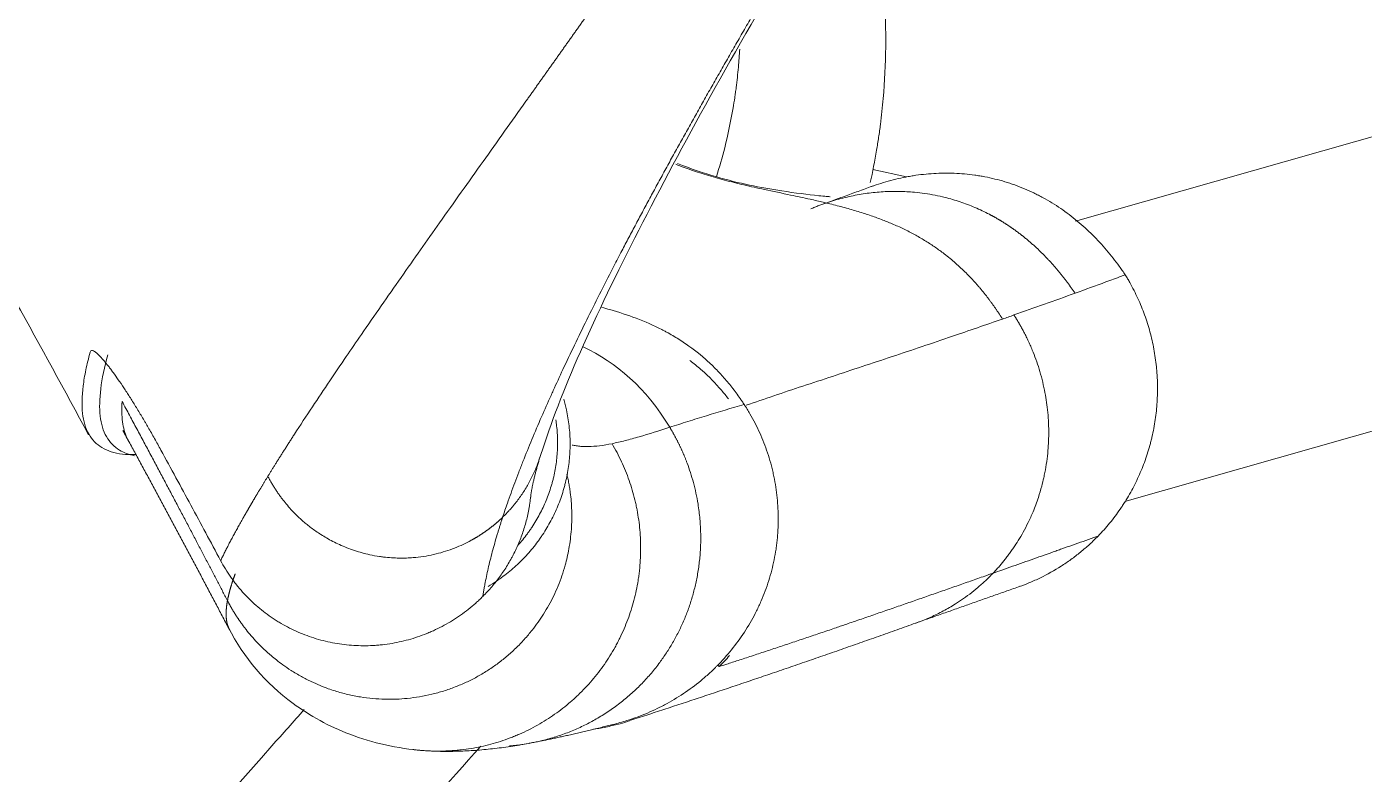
# Model space of a CAD drawing. Header units: millimetres. Extents: x 151130 to 215929, y 2134 to 34533.
# Drawn here: x 153452.7 to 153512.7, y 26142.2 to 26175.8 of the extents above; entities that cross this region are included whole.
import ezdxf

# ---------------------------------------------------------------- set-up
doc = ezdxf.new("R2010")
doc.units = ezdxf.units.MM
doc.layers.add('1', color=7, linetype='Continuous')

# ---------------------------------------------------------------- blocks, each defined once
blk = doc.blocks.new('SILLA GO 34006A')
at = {"layer": '1', "color": 0, "linetype": 'Continuous', "lineweight": 18}
for p, q in [((264.622, 485.698), (229.849, 423.288)), ((240.305, 415.961), (275.716, 479.517)), ((223.086, 419.334), (221.78, 418.508))]:
    blk.add_line(p, q, dxfattribs=at)
for points, knots in [([(222.107, 418.011), (221.844, 418.425), (221.57, 418.833), (221.173, 419.393), (221.001, 419.629), (220.826, 419.863), (220.709, 420.019), (220.649, 420.096), (220.351, 420.483), (220.107, 420.786), (219.36, 421.678), (218.84, 422.249), (217.759, 423.347), (217.197, 423.873), (216.033, 424.88), (215.43, 425.36), (214.493, 426.047), (214.176, 426.27), (213.692, 426.596), (213.529, 426.703), (213.201, 426.914), (213.037, 427.017), (212.21, 427.526), (211.535, 427.905), (210.159, 428.606), (209.458, 428.928), (208.03, 429.517), (207.302, 429.784), (206.376, 430.081), (206.19, 430.139), (205.816, 430.25), (205.628, 430.304), (205.064, 430.461), (204.685, 430.558), (204.305, 430.647)], [0, 0, 0, 0, 0.065712, 0.065712, 0.091664, 0.10464, 0.10464, 0.117617, 0.117617, 0.169521, 0.169521, 0.273331, 0.273331, 0.377141, 0.377141, 0.480951, 0.480951, 0.532856, 0.532856, 0.558808, 0.558808, 0.584761, 0.584761, 0.688571, 0.688571, 0.79238, 0.79238, 0.89619, 0.89619, 0.922143, 0.922143, 0.948095, 0.948095, 1, 1, 1, 1]), ([(222.275, 417.912), (222.29, 417.944), (222.305, 417.977), (222.453, 418.287), (222.597, 418.557), (222.832, 418.952), (222.914, 419.082), (223.04, 419.274), (223.083, 419.338), (223.171, 419.464), (223.215, 419.527), (223.441, 419.837), (223.633, 420.076), (223.939, 420.42), (224.044, 420.533), (224.259, 420.753), (224.369, 420.86), (224.707, 421.173), (224.943, 421.371), (225.251, 421.603), (225.313, 421.649), (225.438, 421.738), (225.628, 421.871), (225.953, 422.078), (226.221, 422.231), (226.425, 422.341), (226.494, 422.376), (226.632, 422.446), (226.702, 422.48), (227.052, 422.645), (227.338, 422.762), (227.703, 422.89), (227.777, 422.915), (227.925, 422.963), (227.999, 422.986), (228.222, 423.051), (228.372, 423.092), (228.825, 423.201), (229.13, 423.258), (229.748, 423.345), (230.056, 423.373), (230.673, 423.402), (230.98, 423.402), (231.596, 423.378), (231.903, 423.354), (232.364, 423.298), (232.594, 423.266), (232.862, 423.221), (232.977, 423.201), (233.054, 423.186), (233.092, 423.179), (233.13, 423.171)], [0, 0, 0, 0, 0.008376, 0.008376, 0.079206, 0.079206, 0.114621, 0.114621, 0.132329, 0.132329, 0.150036, 0.150036, 0.220867, 0.220867, 0.256282, 0.256282, 0.291697, 0.291697, 0.362527, 0.362527, 0.380235, 0.380235, 0.397942, 0.433358, 0.468773, 0.468773, 0.48648, 0.48648, 0.504188, 0.504188, 0.575018, 0.575018, 0.592726, 0.592726, 0.610433, 0.610433, 0.645848, 0.645848, 0.716679, 0.716679, 0.787509, 0.787509, 0.858339, 0.858339, 0.92917, 0.92917, 0.964585, 0.982292, 0.991146, 0.991146, 1, 1, 1, 1]), ([(232.119, 420.993), (232.121, 420.996), (232.33, 421.442), (232.641, 422.111), (232.976, 422.835), (233.104, 423.115), (233.13, 423.172)], [0, 0, 0, 0, 0.004792, 0.616541, 0.922416, 1, 1, 1, 1]), ([(233.13, 423.171), (233.196, 423.156), (233.261, 423.14), (233.39, 423.106), (233.584, 423.054), (233.903, 422.957), (234.156, 422.869), (234.407, 422.775), (234.531, 422.726), (234.9, 422.572), (235.14, 422.459), (235.609, 422.215), (235.838, 422.083), (236.286, 421.802), (236.504, 421.652), (236.824, 421.413), (236.929, 421.331), (237.084, 421.204), (237.136, 421.161), (237.237, 421.075), (237.288, 421.031), (237.537, 420.81), (237.727, 420.627), (238.092, 420.245), (238.266, 420.048), (238.598, 419.638), (238.756, 419.427), (238.979, 419.098), (239.052, 418.987), (239.158, 418.818), (239.192, 418.761), (239.26, 418.647), (239.427, 418.36), (239.577, 418.067), (239.797, 417.59), (239.897, 417.348), (240.076, 416.856), (240.156, 416.606), (240.259, 416.225), (240.291, 416.098), (240.335, 415.904), (240.349, 415.839), (240.376, 415.71), (240.388, 415.645), (240.448, 415.321), (240.484, 415.062), (240.535, 414.543), (240.55, 414.283), (240.554, 414.022)], [0, 0, 0, 0, 0.015625, 0.015625, 0.03125, 0.0625, 0.09375, 0.09375, 0.125, 0.125, 0.1875, 0.1875, 0.25, 0.25, 0.3125, 0.3125, 0.34375, 0.34375, 0.359375, 0.359375, 0.375, 0.375, 0.4375, 0.4375, 0.5, 0.5, 0.5625, 0.5625, 0.59375, 0.59375, 0.609375, 0.609375, 0.625, 0.6875, 0.6875, 0.75, 0.75, 0.8125, 0.8125, 0.84375, 0.84375, 0.859375, 0.859375, 0.875, 0.875, 0.9375, 0.9375, 1, 1, 1, 1]), ([(220.407, 398.684), (219.741, 399.956), (218.407, 402.893), (215.761, 410.461), (213.772, 417.367), (212.45, 422.56)], [0, 0, 0, 0, 0.253056, 0.505914, 1, 1, 1, 1]), ([(232.119, 420.993), (232.103, 420.996), (232.071, 421.002), (232.022, 421.011), (231.973, 421.02), (231.925, 421.029), (231.876, 421.038), (231.828, 421.046), (231.78, 421.054), (231.732, 421.062), (231.683, 421.07), (231.635, 421.077), (231.587, 421.084), (231.54, 421.091), (231.492, 421.098), (231.444, 421.105), (231.396, 421.111), (231.349, 421.118), (231.301, 421.124), (231.254, 421.13), (231.206, 421.136), (231.159, 421.141), (231.112, 421.146), (231.065, 421.152), (231.017, 421.157), (230.97, 421.161), (230.924, 421.166), (230.877, 421.17), (230.83, 421.174), (230.783, 421.178), (230.737, 421.182), (230.69, 421.186), (230.644, 421.189), (230.597, 421.192), (230.551, 421.195), (230.505, 421.198), (230.459, 421.2), (230.413, 421.203), (230.367, 421.205), (230.321, 421.207), (230.275, 421.209), (230.229, 421.211), (230.184, 421.212), (230.138, 421.214), (230.093, 421.215), (230.047, 421.216), (230.002, 421.216), (229.957, 421.217), (229.912, 421.217), (229.867, 421.217), (229.822, 421.217), (229.777, 421.217), (229.732, 421.217), (229.688, 421.216), (229.643, 421.215), (229.598, 421.214), (229.554, 421.213), (229.51, 421.212), (229.465, 421.21), (229.421, 421.209), (229.377, 421.207), (229.333, 421.205), (229.289, 421.203), (229.245, 421.2), (229.202, 421.198), (229.158, 421.195), (229.115, 421.192), (229.071, 421.189), (229.028, 421.185), (228.984, 421.182), (228.941, 421.178), (228.898, 421.175), (228.855, 421.171), (228.812, 421.166), (228.769, 421.162), (228.726, 421.158), (228.684, 421.153), (228.641, 421.148), (228.599, 421.143), (228.556, 421.138), (228.514, 421.132), (228.472, 421.127), (228.43, 421.121), (228.388, 421.115), (228.346, 421.109), (228.304, 421.102), (228.262, 421.096), (228.22, 421.089), (228.179, 421.083), (228.137, 421.076), (228.096, 421.068), (228.055, 421.061), (228.014, 421.054), (227.972, 421.046), (227.931, 421.038), (227.89, 421.03), (227.85, 421.022), (227.809, 421.014), (227.768, 421.005), (227.728, 420.997), (227.687, 420.988), (227.647, 420.979), (227.606, 420.97), (227.566, 420.961), (227.526, 420.951), (227.486, 420.942), (227.446, 420.932), (227.406, 420.922), (227.367, 420.912), (227.327, 420.901), (227.287, 420.891), (227.248, 420.88), (227.209, 420.87), (227.169, 420.859), (227.13, 420.848), (227.091, 420.836), (227.052, 420.825), (227.013, 420.814), (226.974, 420.802), (226.936, 420.79), (226.795, 420.746), (226.555, 420.666), (226.22, 420.539), (225.892, 420.399), (225.571, 420.247), (225.26, 420.085), (224.924, 419.892), (224.565, 419.664), (224.187, 419.396), (223.759, 419.058), (223.293, 418.639), (222.801, 418.124), (222.344, 417.567), (221.923, 416.968), (221.54, 416.326), (221.301, 415.846), (221.17, 415.553), (221.131, 415.462), (221.094, 415.376), (221.072, 415.32), (221.061, 415.295)], [0, 0, 0, 0, 0.003637, 0.007262, 0.010876, 0.014478, 0.018071, 0.021654, 0.025228, 0.028794, 0.032353, 0.035904, 0.039447, 0.042984, 0.046514, 0.050038, 0.053555, 0.057066, 0.060569, 0.064067, 0.067557, 0.07104, 0.074516, 0.077985, 0.081447, 0.084901, 0.088347, 0.091786, 0.095217, 0.098641, 0.102057, 0.105466, 0.108869, 0.112265, 0.115656, 0.119041, 0.12242, 0.125794, 0.129161, 0.132523, 0.135877, 0.139226, 0.142568, 0.145904, 0.149233, 0.152555, 0.155871, 0.159181, 0.162484, 0.165781, 0.169071, 0.172356, 0.175634, 0.178906, 0.182172, 0.185432, 0.188687, 0.191935, 0.195178, 0.198416, 0.201648, 0.204874, 0.208095, 0.211311, 0.214522, 0.217728, 0.220928, 0.224124, 0.227314, 0.230499, 0.233679, 0.236854, 0.240024, 0.243188, 0.246347, 0.249501, 0.252649, 0.255792, 0.25893, 0.262063, 0.265192, 0.268315, 0.271434, 0.274548, 0.277658, 0.280763, 0.283864, 0.28696, 0.290053, 0.293141, 0.296224, 0.299304, 0.302379, 0.30545, 0.308517, 0.311581, 0.31464, 0.317695, 0.320746, 0.323794, 0.326837, 0.329877, 0.332913, 0.335946, 0.338975, 0.342001, 0.345023, 0.348041, 0.351056, 0.354068, 0.357077, 0.360083, 0.363085, 0.366084, 0.369079, 0.372072, 0.375061, 0.378048, 0.381031, 0.384011, 0.386988, 0.413534, 0.439882, 0.466221, 0.492429, 0.518312, 0.544116, 0.578222, 0.612578, 0.647083, 0.699289, 0.751947, 0.80538, 0.85968, 0.915086, 0.971855, 0.979215, 0.986603, 0.994021, 1, 1, 1, 1]), ([(225.238, 407.008), (225.427, 407.397), (226.025, 408.606), (227.054, 410.652), (228.321, 413.169), (229.52, 415.575), (230.289, 417.155), (230.635, 417.873)], [0, 0, 0, 0, 0.110512, 0.343184, 0.575856, 0.808527, 1, 1, 1, 1]), ([(221.291, 416.272), (221.288, 416.279), (221.271, 416.27), (221.196, 416.203), (220.65, 415.754), (219.308, 414.706), (217.471, 413.482), (215.971, 412.743), (215.39, 412.499)], [0, 0, 0, 0, 0.142183, 0.203605, 0.262268, 0.470426, 0.803356, 1, 1, 1, 1]), ([(240.554, 414.022), (240.556, 413.844), (240.55, 413.488), (240.524, 413.131), (240.497, 412.864), (240.487, 412.774), (240.463, 412.596), (240.45, 412.507), (240.407, 412.242), (240.374, 412.066), (240.258, 411.545), (240.161, 411.204), (239.987, 410.701), (239.864, 410.379), (239.724, 410.063), (239.651, 409.912)], [0, 0, 0, 0, 0.12596, 0.251921, 0.251921, 0.314901, 0.314901, 0.377881, 0.377881, 0.503842, 0.503842, 0.755763, 0.755763, 0.881723, 1, 1, 1, 1]), ([(15.971, 412.712), (25.287, 412.705), (44.862, 412.282), (75.606, 410.26), (105.942, 406.79), (135.386, 402.062), (163.485, 396.339), (186.936, 390.508), (200.967, 386.494), (205.304, 385.204)], [0, 0, 0, 0, 0.145172, 0.305485, 0.480807, 0.622053, 0.771552, 0.929187, 1, 1, 1, 1]), ([(225.151, 406.966), (225.148, 406.967), (225.145, 406.968), (225.138, 406.969), (225.129, 406.971), (225.106, 406.976), (225.061, 406.985), (224.97, 407.003), (224.892, 407.018), (224.736, 407.047), (224.631, 407.064), (224.317, 407.112), (224.002, 407.15), (223.686, 407.172), (223.527, 407.181), (223.474, 407.184), (223.368, 407.188), (223.316, 407.189), (223.052, 407.195), (222.842, 407.193), (222.214, 407.164), (221.8, 407.116), (221.183, 407.002), (220.979, 406.957), (220.673, 406.879), (220.521, 406.838), (220.369, 406.792), (220.268, 406.761), (220.217, 406.746), (219.764, 406.599), (219.373, 406.446), (218.61, 406.102), (218.239, 405.912), (217.765, 405.647), (217.657, 405.585), (217.549, 405.521)], [0, 0, 0, 0, 0.00124, 0.00124, 0.00248, 0.004961, 0.009922, 0.019843, 0.039686, 0.039686, 0.079373, 0.079373, 0.158746, 0.198432, 0.198432, 0.218276, 0.218276, 0.238119, 0.238119, 0.317492, 0.317492, 0.476238, 0.476238, 0.555611, 0.555611, 0.595297, 0.61514, 0.61514, 0.634984, 0.634984, 0.79373, 0.79373, 0.952475, 0.952475, 1, 1, 1, 1]), ([(223.512, 403.879), (223.64, 404.128), (223.77, 404.381), (223.969, 404.766), (224.035, 404.895), (224.17, 405.153), (224.238, 405.282), (224.579, 405.93), (224.862, 406.447), (225.151, 406.966)], [0, 0, 0, 0, 0.25, 0.25, 0.375, 0.375, 0.5, 0.5, 1, 1, 1, 1]), ([(231.135, 392.649), (231.248, 392.836), (231.355, 393.027), (231.605, 393.509), (231.741, 393.804), (231.923, 394.257), (231.98, 394.41), (232.061, 394.642), (232.087, 394.72), (232.137, 394.877), (232.161, 394.955), (232.276, 395.348), (232.352, 395.665), (232.471, 396.304), (232.516, 396.626), (232.558, 397.112), (232.568, 397.275), (232.577, 397.52), (232.579, 397.602), (232.58, 397.725), (232.58, 397.766), (232.58, 397.848), (232.58, 397.889), (232.574, 398.259), (232.552, 398.585), (232.476, 399.231), (232.422, 399.551), (232.281, 400.185), (232.194, 400.499), (232.063, 400.888), (232.036, 400.965), (231.98, 401.119), (231.951, 401.196), (231.861, 401.424), (231.797, 401.573), (231.595, 402.016), (231.445, 402.303), (231.117, 402.86), (230.938, 403.13), (230.695, 403.457), (230.646, 403.522), (230.545, 403.651), (230.494, 403.715), (230.338, 403.904), (230.231, 404.026), (229.902, 404.384), (229.671, 404.609), (229.189, 405.035), (228.936, 405.235), (228.542, 405.516), (228.374, 405.629), (228.202, 405.737), (228.133, 405.78), (228.098, 405.801), (227.993, 405.864), (227.923, 405.905), (227.57, 406.104), (227.282, 406.248), (226.693, 406.505), (226.393, 406.619), (225.934, 406.766), (225.703, 406.834), (225.429, 406.904), (225.291, 406.936), (225.221, 406.951), (225.187, 406.959), (225.169, 406.963), (225.162, 406.964), (225.157, 406.965), (225.154, 406.966), (225.152, 406.966)], [0, 0, 0, 0, 0.03617, 0.03617, 0.089716, 0.089716, 0.11649, 0.11649, 0.129876, 0.129876, 0.143263, 0.143263, 0.196809, 0.196809, 0.250355, 0.250355, 0.277128, 0.277128, 0.290514, 0.290514, 0.297208, 0.297208, 0.303901, 0.303901, 0.357447, 0.357447, 0.410993, 0.410993, 0.464539, 0.464539, 0.477926, 0.477926, 0.491312, 0.491312, 0.518085, 0.518085, 0.571631, 0.571631, 0.625177, 0.625177, 0.638564, 0.638564, 0.65195, 0.65195, 0.678723, 0.678723, 0.73227, 0.73227, 0.785816, 0.785816, 0.812589, 0.819282, 0.819282, 0.825975, 0.825975, 0.839362, 0.839362, 0.892908, 0.892908, 0.946454, 0.946454, 0.973227, 0.986613, 0.993307, 0.996653, 0.998327, 0.999163, 0.999582, 0.999582, 1, 1, 1, 1]), ([(222.199, 401.529), (222.305, 401.69), (222.411, 401.861), (222.625, 402.224), (222.733, 402.414), (223.061, 403.009), (223.283, 403.436), (223.512, 403.879)], [0, 0, 0, 0, 0.25, 0.25, 0.5, 0.5, 1, 1, 1, 1]), ([(219.259, 401.404), (219.403, 401.324), (219.545, 401.24), (219.887, 401.02), (220.084, 400.879), (220.37, 400.652), (220.464, 400.573), (220.601, 400.452), (220.647, 400.41), (220.737, 400.327), (220.781, 400.285), (220.999, 400.071), (221.164, 399.893), (221.475, 399.52), (221.621, 399.326), (221.826, 399.024), (221.925, 398.87), (222.019, 398.711), (222.08, 398.605), (222.11, 398.551), (222.256, 398.28), (222.362, 398.059), (222.55, 397.608), (222.632, 397.379), (222.775, 396.913), (222.835, 396.676), (222.896, 396.374), (222.907, 396.314), (222.929, 396.192), (222.939, 396.131), (222.966, 395.948), (222.981, 395.826), (223.018, 395.459), (223.031, 395.215), (223.033, 394.727), (223.021, 394.483), (222.987, 394.117), (222.965, 393.934), (222.937, 393.751), (222.916, 393.629), (222.905, 393.568), (222.865, 393.36), (222.832, 393.213), (222.796, 393.069)], [0, 0, 0, 0, 0.051347, 0.051347, 0.12658, 0.12658, 0.164197, 0.164197, 0.183005, 0.183005, 0.201813, 0.201813, 0.277046, 0.277046, 0.35228, 0.35228, 0.389896, 0.408704, 0.408704, 0.427513, 0.427513, 0.502746, 0.502746, 0.577979, 0.577979, 0.653212, 0.653212, 0.672021, 0.672021, 0.690829, 0.690829, 0.728446, 0.728446, 0.803679, 0.803679, 0.878912, 0.878912, 0.916529, 0.935337, 0.935337, 0.954145, 0.954145, 1, 1, 1, 1]), ([(220.976, 400.222), (221.001, 400.237), (221.027, 400.254), (221.107, 400.307), (221.161, 400.347), (221.27, 400.433), (221.325, 400.48), (221.434, 400.579), (221.597, 400.739), (221.761, 400.928), (221.98, 401.209), (222.089, 401.363), (222.199, 401.529)], [0, 0, 0, 0, 0.062793, 0.062793, 0.19668, 0.19668, 0.330566, 0.330566, 0.464453, 0.732227, 0.732227, 1, 1, 1, 1]), ([(222.436, 395.324), (222.431, 395.431), (222.422, 395.538), (222.4, 395.759), (222.386, 395.873), (222.36, 396.044), (222.351, 396.101), (222.331, 396.215), (222.321, 396.271), (222.264, 396.553), (222.208, 396.774), (222.075, 397.21), (221.998, 397.424), (221.823, 397.844), (221.725, 398.05), (221.588, 398.304), (221.56, 398.354), (221.503, 398.454), (221.474, 398.503), (221.385, 398.65), (221.324, 398.746), (221.133, 399.028), (220.997, 399.209), (220.706, 399.557), (220.553, 399.724), (220.349, 399.923), (220.308, 399.963), (220.224, 400.04), (220.182, 400.079), (220.053, 400.193), (219.966, 400.266), (219.806, 400.393), (219.735, 400.448), (219.662, 400.501)], [0, 0, 0, 0, 0.053003, 0.053003, 0.109388, 0.109388, 0.137581, 0.137581, 0.165774, 0.165774, 0.278545, 0.278545, 0.391317, 0.391317, 0.504088, 0.504088, 0.532281, 0.532281, 0.560474, 0.560474, 0.616859, 0.616859, 0.729631, 0.729631, 0.842402, 0.842402, 0.870595, 0.870595, 0.898788, 0.898788, 0.955173, 0.955173, 1, 1, 1, 1]), ([(221.295, 397.269), (221.355, 397.195), (221.414, 397.119), (221.502, 397.002), (221.532, 396.961), (221.59, 396.88), (221.676, 396.757), (221.758, 396.632), (221.917, 396.38), (222.015, 396.207), (222.198, 395.856), (222.282, 395.677), (222.436, 395.311), (222.506, 395.124), (222.585, 394.886), (222.6, 394.838), (222.629, 394.742), (222.644, 394.694), (222.685, 394.549), (222.711, 394.453), (222.781, 394.162), (222.82, 393.967), (222.882, 393.575), (222.905, 393.378), (222.937, 392.981), (222.944, 392.782), (222.944, 392.582)], [0, 0, 0, 0, 0.056798, 0.056798, 0.086273, 0.086273, 0.115749, 0.174699, 0.174699, 0.292599, 0.292599, 0.410499, 0.410499, 0.528399, 0.528399, 0.557874, 0.557874, 0.587349, 0.587349, 0.646299, 0.646299, 0.7642, 0.7642, 0.8821, 0.8821, 1, 1, 1, 1]), ([(230.665, 391.881), (230.794, 392.055), (230.917, 392.232), (231.14, 392.573), (231.24, 392.737), (231.41, 393.032), (231.481, 393.162), (231.549, 393.295)], [0, 0, 0, 0, 0.390046, 0.390046, 0.734458, 0.734458, 1, 1, 1, 1]), ([(222.944, 392.582), (222.944, 392.509), (222.943, 392.437), (222.939, 392.291), (222.935, 392.218), (222.922, 392), (222.91, 391.856), (222.859, 391.425), (222.81, 391.142), (222.678, 390.581), (222.596, 390.304), (222.473, 389.962), (222.448, 389.894), (222.395, 389.759), (222.367, 389.691), (222.282, 389.492), (222.222, 389.361), (222.031, 388.974), (221.889, 388.724), (221.577, 388.242), (221.408, 388.01), (221.201, 387.758), (221.177, 387.73), (221.131, 387.675), (221.06, 387.593), (220.988, 387.512), (220.841, 387.354), (220.741, 387.251), (220.432, 386.953), (220.215, 386.768), (219.762, 386.421), (219.524, 386.26), (219.028, 385.965), (218.773, 385.834), (218.253, 385.602), (217.987, 385.502), (217.579, 385.375), (217.442, 385.337), (217.234, 385.285), (217.129, 385.261), (217.024, 385.239), (216.953, 385.224), (216.918, 385.218), (216.599, 385.158), (216.316, 385.123), (215.749, 385.086), (215.465, 385.085), (215.039, 385.108), (214.825, 385.126), (214.612, 385.153), (214.469, 385.174), (214.398, 385.185), (214.044, 385.248), (213.764, 385.315), (213.487, 385.398)], [0, 0, 0, 0, 0.015625, 0.015625, 0.03125, 0.03125, 0.0625, 0.0625, 0.125, 0.125, 0.1875, 0.1875, 0.203125, 0.203125, 0.21875, 0.21875, 0.25, 0.25, 0.3125, 0.3125, 0.375, 0.375, 0.382812, 0.382812, 0.390625, 0.40625, 0.40625, 0.4375, 0.4375, 0.5, 0.5, 0.5625, 0.5625, 0.625, 0.625, 0.6875, 0.6875, 0.71875, 0.71875, 0.734375, 0.742187, 0.742187, 0.75, 0.75, 0.8125, 0.8125, 0.875, 0.875, 0.90625, 0.921875, 0.921875, 0.9375, 0.9375, 1, 1, 1, 1]), ([(228.53, 388.686), (228.6, 388.769), (228.789, 389), (228.967, 389.24), (229.076, 389.396)], [0, 0, 0, 0, 0.363273, 1, 1, 1, 1]), ([(202.737, 387.865), (202.722, 387.891), (202.711, 387.937), (202.736, 387.973), (202.78, 388.004), (202.811, 388.016), (202.872, 388.031), (202.895, 388.035), (202.944, 388.042), (202.972, 388.045), (203.06, 388.051), (203.194, 388.053), (203.363, 388.044), (203.548, 388.029), (203.65, 388.018), (203.815, 387.998), (203.872, 387.991), (203.989, 387.974), (204.049, 387.965), (204.235, 387.936), (204.496, 387.892), (204.783, 387.837), (204.971, 387.799), (205.009, 387.791), (205.086, 387.775), (205.125, 387.767), (205.242, 387.742), (205.322, 387.725), (205.564, 387.671), (205.729, 387.633), (206.068, 387.553), (206.241, 387.51), (206.507, 387.443), (206.641, 387.409), (206.778, 387.373), (206.869, 387.349), (206.916, 387.336), (207.147, 387.275), (207.333, 387.224), (207.708, 387.118), (207.896, 387.064), (208.085, 387.009)], [0, 0, 0, 0, 0.0625, 0.125, 0.125, 0.1875, 0.1875, 0.21875, 0.21875, 0.25, 0.25, 0.3125, 0.375, 0.375, 0.4375, 0.4375, 0.46875, 0.46875, 0.5, 0.5, 0.5625, 0.625, 0.625, 0.640625, 0.640625, 0.65625, 0.65625, 0.6875, 0.6875, 0.75, 0.75, 0.8125, 0.8125, 0.84375, 0.859375, 0.859375, 0.875, 0.875, 0.9375, 0.9375, 1, 1, 1, 1]), ([(207.427, 386.07), (207.424, 386.067), (207.422, 386.064), (207.276, 385.908), (207.134, 385.775), (206.707, 385.435), (206.422, 385.288), (205.854, 385.146), (205.57, 385.152), (205.002, 385.311), (204.719, 385.465), (204.152, 385.914), (203.868, 386.21), (203.514, 386.665), (203.444, 386.761), (203.302, 386.959), (203.231, 387.063), (203.019, 387.386), (202.878, 387.618), (202.737, 387.865)], [0, 0, 0, 0, 0.00177, 0.00177, 0.092518, 0.092518, 0.274014, 0.274014, 0.455511, 0.455511, 0.637007, 0.637007, 0.818504, 0.818504, 0.863878, 0.863878, 0.909252, 0.909252, 1, 1, 1, 1]), ([(203.379, 388.34), (203.663, 387.844), (203.946, 387.412), (204.513, 386.685), (204.796, 386.389), (205.363, 385.941), (205.647, 385.788), (206.213, 385.63), (206.497, 385.625), (206.996, 385.751), (207.212, 385.849), (207.427, 385.993)], [0, 0, 0, 0, 0.210062, 0.210062, 0.420124, 0.420124, 0.630186, 0.630186, 0.840248, 0.840248, 1, 1, 1, 1]), ([(205.315, 387.318), (205.533, 387.066), (205.751, 386.856), (206.187, 386.522), (206.405, 386.398), (206.661, 386.306), (206.698, 386.293), (206.735, 386.282)], [0, 0, 0, 0, 0.46075, 0.46075, 0.9215, 0.9215, 1, 1, 1, 1]), ([(249.003, 37.669), (248.77, 41.498), (248.536, 45.326), (248.069, 52.983), (247.835, 56.811), (247.368, 64.466), (247.135, 68.293), (246.668, 75.945), (246.434, 79.771), (245.968, 87.423), (245.734, 91.248), (245.268, 98.897), (245.034, 102.722), (244.335, 114.194), (243.868, 121.84), (242.935, 137.13), (242.468, 144.774), (241.769, 156.238), (241.535, 160.059), (241.069, 167.701), (240.836, 171.521), (240.486, 177.252), (240.369, 179.162), (240.136, 182.982), (240.019, 184.892), (239.669, 190.621), (239.436, 194.439), (238.97, 202.074), (238.737, 205.891), (238.271, 213.524), (238.038, 217.34), (237.572, 224.97), (237.338, 228.785), (236.872, 236.412), (236.64, 240.226), (235.941, 251.665), (235.475, 259.289), (234.544, 274.534), (234.078, 282.155), (233.147, 297.394), (232.681, 305.012), (231.75, 320.247), (231.285, 327.864), (230.354, 343.096), (229.889, 350.711), (228.958, 365.94), (228.493, 373.555), (227.893, 383.369), (227.758, 385.569), (227.624, 387.769)], [0, 0, 0, 0, 0.032703, 0.032703, 0.065407, 0.065407, 0.09811, 0.09811, 0.130813, 0.130813, 0.163516, 0.163516, 0.19622, 0.19622, 0.261626, 0.261626, 0.327033, 0.327033, 0.359736, 0.359736, 0.392439, 0.392439, 0.408791, 0.408791, 0.425142, 0.425142, 0.457846, 0.457846, 0.490549, 0.490549, 0.523252, 0.523252, 0.555955, 0.555955, 0.588659, 0.588659, 0.654065, 0.654065, 0.719472, 0.719472, 0.784878, 0.784878, 0.850285, 0.850285, 0.915691, 0.915691, 0.981098, 0.981098, 1, 1, 1, 1]), ([(213.488, 385.399), (212.588, 385.671), (211.688, 385.941), (209.888, 386.478), (208.987, 386.745), (208.085, 387.009)], [0, 0, 0, 0, 0.5, 0.5, 1, 1, 1, 1]), ([(215.858, 383.52), (217.317, 383.05), (219.676, 382.861), (223.25, 383.889), (225.043, 385.045), (225.956, 385.814)], [0, 0, 0, 0, 0.438033, 0.704345, 1, 1, 1, 1])]:
    blk.add_open_spline(points, degree=3, knots=knots, dxfattribs=at)
at = {"layer": '1', "color": 0, "linetype": 'Continuous', "lineweight": 13}
for points, knots in [([(212.618, 421.311), (212.651, 421.186), (212.716, 420.937), (212.847, 420.435), (213.012, 419.808), (213.211, 419.058), (213.411, 418.313), (213.61, 417.574), (213.81, 416.84), (214.009, 416.111), (214.209, 415.389), (214.409, 414.672), (214.61, 413.962), (214.81, 413.258), (215.011, 412.56), (215.212, 411.869), (215.413, 411.185), (215.614, 410.507), (215.816, 409.837), (216.017, 409.174), (216.219, 408.518), (216.433, 407.834), (216.714, 406.945), (217.064, 405.866), (217.471, 404.646), (217.879, 403.462), (218.271, 402.362), (218.556, 401.591), (218.83, 400.865), (219.121, 400.11), (219.522, 399.113), (219.867, 398.296), (220.143, 397.665), (220.351, 397.204), (220.559, 396.755), (220.746, 396.361), (220.914, 396.019), (221.011, 395.824), (221.06, 395.726)], [0, 0, 0, 0, 0.011786, 0.023573, 0.047558, 0.071547, 0.095542, 0.119539, 0.14354, 0.167542, 0.191545, 0.215549, 0.239551, 0.263555, 0.287562, 0.311573, 0.335589, 0.35961, 0.383636, 0.407667, 0.431704, 0.455746, 0.483802, 0.531912, 0.580043, 0.628194, 0.676366, 0.718536, 0.728579, 0.772782, 0.821029, 0.869301, 0.893448, 0.917601, 0.941761, 0.965927, 0.982962, 1, 1, 1, 1]), ([(212.311, 389.575), (212.301, 389.617), (212.281, 389.703), (212.25, 389.834), (212.218, 389.97), (212.186, 390.109), (212.153, 390.253), (212.119, 390.402), (212.084, 390.555), (212.049, 390.712), (212.013, 390.874), (211.976, 391.04), (211.938, 391.211), (211.9, 391.387), (211.861, 391.567), (211.734, 392.156), (211.53, 393.137), (211.257, 394.513), (211.011, 395.8), (210.763, 397.136), (210.506, 398.55), (210.236, 400.074), (209.975, 401.571), (209.711, 403.111), (209.439, 404.706), (209.159, 406.364), (208.883, 408.008), (208.688, 409.168), (208.575, 409.837), (208.545, 410.019), (208.514, 410.202), (208.483, 410.385), (208.452, 410.568), (208.421, 410.751), (208.39, 410.934), (208.359, 411.117), (208.329, 411.3), (208.298, 411.483), (208.267, 411.667), (208.236, 411.85), (208.205, 412.033), (208.173, 412.217), (208.142, 412.4), (208.111, 412.584), (208.08, 412.767), (208.049, 412.95), (208.018, 413.134), (207.987, 413.317), (207.955, 413.501), (207.924, 413.684), (207.893, 413.868), (207.861, 414.051), (207.83, 414.235), (207.799, 414.418), (207.767, 414.602), (207.736, 414.785), (207.704, 414.969), (207.673, 415.152), (207.641, 415.336), (207.61, 415.519), (207.578, 415.703), (207.547, 415.886), (207.515, 416.069), (207.483, 416.252), (207.452, 416.436), (207.42, 416.619), (207.388, 416.802), (207.357, 416.985), (207.325, 417.168), (207.293, 417.351), (207.261, 417.534), (207.229, 417.717), (207.197, 417.9), (207.176, 418.022), (207.165, 418.083)], [0, 0, 0, 0, 0.006261, 0.01268, 0.019255, 0.025988, 0.032877, 0.039923, 0.047126, 0.054484, 0.062, 0.069671, 0.077498, 0.085481, 0.09362, 0.101914, 0.164392, 0.221127, 0.272152, 0.317494, 0.37487, 0.429738, 0.482113, 0.532009, 0.587642, 0.64178, 0.694433, 0.745609, 0.751308, 0.756998, 0.762682, 0.768357, 0.774025, 0.779686, 0.785339, 0.790985, 0.796623, 0.802253, 0.807876, 0.813492, 0.8191, 0.8247, 0.830293, 0.835879, 0.841457, 0.847028, 0.852591, 0.858147, 0.863695, 0.869236, 0.874769, 0.880295, 0.885814, 0.891325, 0.896829, 0.902325, 0.907814, 0.913295, 0.91877, 0.924236, 0.929696, 0.935148, 0.940592, 0.94603, 0.95146, 0.956882, 0.962298, 0.967706, 0.973106, 0.9785, 0.983886, 0.989264, 0.994636, 1, 1, 1, 1]), ([(217.045, 413.306), (216.837, 413.707), (216.618, 414.101), (216.077, 415.012), (215.745, 415.523), (215.303, 416.148), (215.168, 416.334), (215.03, 416.518), (214.937, 416.641), (214.891, 416.702), (214.656, 417.007), (214.464, 417.246), (214.093, 417.689), (213.915, 417.894), (213.734, 418.095)], [0, 0, 0, 0, 0.232863, 0.232863, 0.546588, 0.546588, 0.62502, 0.664235, 0.664235, 0.703451, 0.703451, 0.860314, 0.860314, 1, 1, 1, 1]), ([(230.635, 417.873), (230.618, 417.877), (230.582, 417.885), (230.528, 417.897), (230.473, 417.909), (230.418, 417.921), (230.361, 417.933), (230.304, 417.944), (230.246, 417.956), (230.187, 417.967), (230.128, 417.979), (230.067, 417.99), (230.006, 418.001), (229.945, 418.012), (229.882, 418.022), (229.819, 418.033), (229.755, 418.043), (229.69, 418.053), (229.624, 418.063), (229.558, 418.072), (229.491, 418.081), (229.424, 418.09), (229.356, 418.099), (229.287, 418.107), (229.217, 418.115), (229.147, 418.122), (229.076, 418.129), (229.004, 418.136), (228.932, 418.142), (228.86, 418.148), (228.786, 418.153), (228.712, 418.158), (228.638, 418.163), (228.562, 418.167), (228.487, 418.17), (228.41, 418.173), (228.255, 418.178), (228.018, 418.181), (227.7, 418.175), (227.376, 418.159), (227.047, 418.132), (226.663, 418.088), (226.223, 418.018), (225.724, 417.913), (225.216, 417.779), (224.7, 417.616), (224.191, 417.428), (223.685, 417.215), (223.175, 416.978), (222.639, 416.704), (222.079, 416.393), (221.612, 416.117), (221.16, 415.84), (220.651, 415.518), (219.895, 415.028), (219.177, 414.557), (218.576, 414.171), (218.183, 413.924), (217.796, 413.687), (217.415, 413.462), (217.041, 413.248), (216.672, 413.047), (216.309, 412.858), (215.952, 412.682), (215.638, 412.536), (215.442, 412.45), (215.364, 412.416)], [0, 0, 0, 0, 0.003252, 0.006552, 0.009899, 0.013293, 0.016732, 0.020217, 0.023746, 0.02732, 0.030937, 0.034598, 0.038301, 0.042047, 0.045834, 0.049662, 0.053531, 0.05744, 0.061388, 0.065375, 0.069401, 0.073466, 0.077567, 0.081706, 0.085882, 0.090094, 0.094342, 0.098626, 0.102945, 0.107298, 0.111686, 0.116108, 0.120563, 0.125052, 0.129574, 0.134128, 0.138716, 0.157401, 0.176404, 0.195724, 0.215368, 0.235342, 0.26481, 0.295158, 0.326447, 0.358749, 0.392147, 0.423521, 0.457144, 0.493082, 0.531405, 0.572182, 0.590581, 0.626599, 0.680469, 0.752494, 0.780989, 0.808817, 0.83597, 0.862448, 0.888247, 0.913372, 0.937826, 0.961613, 0.984741, 1, 1, 1, 1]), ([(230.872, 418.365), (230.889, 418.361), (230.921, 418.354), (230.969, 418.343), (231.017, 418.332), (231.065, 418.321), (231.112, 418.31), (231.158, 418.298), (231.204, 418.287), (231.25, 418.275), (231.295, 418.263), (231.34, 418.252), (231.384, 418.24), (231.428, 418.227), (231.471, 418.215), (231.514, 418.203), (231.556, 418.191), (231.597, 418.179), (231.639, 418.166), (231.739, 418.136), (231.9, 418.084), (232.12, 418.008), (232.342, 417.925), (232.628, 417.81), (232.979, 417.655), (233.394, 417.449), (233.812, 417.214), (234.339, 416.883), (234.975, 416.418), (235.652, 415.812), (236.293, 415.117), (236.715, 414.558), (237.01, 414.107), (237.209, 413.779), (237.463, 413.309), (237.706, 412.779), (237.907, 412.249), (238.053, 411.788), (238.163, 411.366), (238.227, 411.064), (238.262, 410.87), (238.28, 410.769), (238.296, 410.668), (238.311, 410.568), (238.324, 410.469), (238.337, 410.37), (238.348, 410.272), (238.358, 410.175), (238.367, 410.078), (238.375, 409.982), (238.382, 409.887), (238.387, 409.792), (238.392, 409.699), (238.396, 409.606), (238.397, 409.544), (238.398, 409.514)], [0, 0, 0, 0, 0.003904, 0.00778, 0.011627, 0.015444, 0.019231, 0.022986, 0.026709, 0.0304, 0.034058, 0.037682, 0.041271, 0.044826, 0.048345, 0.051827, 0.055272, 0.05868, 0.06205, 0.065381, 0.083389, 0.101697, 0.120309, 0.139223, 0.174355, 0.210812, 0.248636, 0.287836, 0.358213, 0.435639, 0.504195, 0.584359, 0.603443, 0.63408, 0.676813, 0.732298, 0.775075, 0.814237, 0.849581, 0.88092, 0.889305, 0.897631, 0.905895, 0.914098, 0.922237, 0.930313, 0.938324, 0.94627, 0.954149, 0.961962, 0.969707, 0.977384, 0.984992, 0.992531, 1, 1, 1, 1]), ([(238.398, 409.514), (238.459, 409.641), (238.592, 409.919), (238.798, 410.349), (239.016, 410.803), (239.233, 411.257), (239.404, 411.615), (239.529, 411.876), (239.615, 412.057), (239.71, 412.255), (239.85, 412.549), (240.029, 412.924), (240.247, 413.379), (240.421, 413.745), (240.524, 413.96), (240.554, 414.022)], [0, 0, 0, 0, 0.084923, 0.185719, 0.286511, 0.387301, 0.488089, 0.524533, 0.560976, 0.608519, 0.65606, 0.756831, 0.85759, 0.958333, 1, 1, 1, 1]), ([(232.67, 397.863), (232.724, 397.966), (232.818, 398.149), (232.952, 398.412), (233.13, 398.761), (233.365, 399.224), (233.657, 399.803), (233.949, 400.385), (234.241, 400.97), (234.533, 401.557), (234.825, 402.147), (235.058, 402.62), (235.228, 402.967), (235.39, 403.297), (235.611, 403.748), (235.894, 404.329), (236.186, 404.929), (236.478, 405.53), (236.769, 406.132), (237.061, 406.735), (237.353, 407.34), (237.644, 407.945), (237.936, 408.551), (238.187, 409.074), (238.341, 409.395), (238.398, 409.514)], [0, 0, 0, 0, 0.027936, 0.04911, 0.070284, 0.121213, 0.172145, 0.223081, 0.27402, 0.324961, 0.375902, 0.42684, 0.447003, 0.465043, 0.511735, 0.562672, 0.613609, 0.664549, 0.715492, 0.76644, 0.817389, 0.868334, 0.919275, 0.970213, 1, 1, 1, 1]), ([(238.398, 409.514), (238.398, 409.498), (238.399, 409.468), (238.4, 409.422), (238.4, 409.377), (238.4, 409.332), (238.4, 409.287), (238.4, 409.242), (238.4, 409.197), (238.397, 409.01), (238.382, 408.684), (238.337, 408.224), (238.27, 407.778), (238.17, 407.281), (238.025, 406.734), (237.822, 406.144), (237.646, 405.727), (237.543, 405.507), (237.527, 405.474)], [0, 0, 0, 0, 0.011021, 0.021989, 0.032905, 0.043766, 0.054575, 0.065329, 0.076029, 0.086676, 0.200177, 0.311234, 0.419673, 0.525351, 0.676326, 0.825877, 0.973678, 1, 1, 1, 1]), ([(222.035, 406.636), (222.063, 406.64), (222.091, 406.644), (222.326, 406.675), (222.533, 406.695), (223.154, 406.733), (223.567, 406.728), (224.144, 406.683), (224.309, 406.665), (224.475, 406.644)], [0, 0, 0, 0, 0.033953, 0.033953, 0.287809, 0.287809, 0.795519, 0.795519, 1, 1, 1, 1]), ([(229.076, 389.396), (229.094, 389.422), (229.236, 389.628), (229.484, 390.02), (229.788, 390.584), (230.046, 391.154), (230.261, 391.723), (230.44, 392.309), (230.582, 392.913), (230.685, 393.54), (230.745, 394.17), (230.761, 394.799), (230.736, 395.423), (230.672, 396.008), (230.579, 396.558), (230.46, 397.076), (230.31, 397.591), (230.129, 398.103), (229.917, 398.606), (229.675, 399.099), (229.448, 399.499), (229.249, 399.816), (229.088, 400.057), (228.915, 400.299), (228.729, 400.541), (228.533, 400.782), (228.324, 401.02), (228.104, 401.255), (227.872, 401.485), (227.63, 401.71), (227.378, 401.929), (227.116, 402.14), (226.801, 402.376), (226.436, 402.625), (226.021, 402.878), (225.611, 403.101), (225.316, 403.243), (225.14, 403.322), (225.082, 403.348), (225.024, 403.373), (224.966, 403.398), (224.909, 403.422), (224.851, 403.445), (224.794, 403.468), (224.738, 403.491), (224.681, 403.513), (224.625, 403.534), (224.569, 403.555), (224.514, 403.576), (224.458, 403.596), (224.403, 403.615), (224.348, 403.634), (224.294, 403.653), (224.24, 403.671), (224.186, 403.688), (224.132, 403.705), (224.079, 403.722), (224.026, 403.738), (223.973, 403.754), (223.921, 403.77), (223.869, 403.785), (223.817, 403.799), (223.765, 403.814), (223.714, 403.828), (223.663, 403.841), (223.613, 403.854), (223.562, 403.867), (223.529, 403.875), (223.512, 403.879)], [0, 0, 0, 0, 0.005233, 0.041087, 0.076225, 0.110543, 0.143943, 0.176346, 0.211293, 0.246195, 0.280972, 0.315538, 0.34982, 0.383763, 0.412509, 0.441669, 0.471166, 0.500944, 0.53093, 0.561035, 0.591174, 0.606633, 0.622532, 0.638843, 0.655532, 0.672563, 0.689902, 0.707522, 0.72539, 0.743473, 0.761733, 0.780129, 0.79863, 0.82612, 0.8526, 0.878078, 0.902591, 0.906095, 0.909572, 0.913024, 0.91645, 0.919851, 0.923227, 0.926578, 0.929904, 0.933205, 0.936482, 0.939734, 0.942963, 0.946167, 0.949348, 0.952506, 0.95564, 0.958752, 0.96184, 0.964907, 0.96795, 0.970972, 0.973971, 0.976948, 0.979904, 0.982838, 0.985751, 0.988643, 0.991513, 0.994363, 0.997192, 1, 1, 1, 1]), ([(225.741, 385.634), (225.776, 385.663), (225.812, 385.692), (226.078, 385.916), (226.3, 386.121), (226.619, 386.448), (226.722, 386.56), (226.849, 386.703), (226.874, 386.732), (226.924, 386.79), (226.998, 386.877), (227.07, 386.966), (227.307, 387.263), (227.484, 387.509), (227.811, 388.016), (227.962, 388.278), (228.169, 388.681), (228.267, 388.886), (228.373, 389.13), (228.417, 389.236), (228.446, 389.307), (228.46, 389.342), (228.585, 389.663), (228.682, 389.95), (228.844, 390.532), (228.911, 390.826), (229.014, 391.42), (229.051, 391.72), (229.079, 392.099), (229.084, 392.175), (229.089, 392.29), (229.091, 392.328), (229.094, 392.404), (229.095, 392.442), (229.099, 392.633), (229.098, 392.785), (229.086, 393.239), (229.062, 393.539), (228.985, 394.137), (228.932, 394.434), (228.83, 394.876), (228.792, 395.023), (228.729, 395.243), (228.707, 395.316), (228.661, 395.462), (228.638, 395.534), (228.515, 395.895), (228.403, 396.176), (228.153, 396.725), (228.014, 396.993), (227.71, 397.515), (227.545, 397.769), (227.321, 398.079), (227.275, 398.14), (227.183, 398.262), (227.136, 398.322), (226.993, 398.5), (226.895, 398.615), (226.593, 398.955), (226.381, 399.17), (225.938, 399.58), (225.706, 399.774), (225.342, 400.048), (225.218, 400.137), (225.028, 400.266), (224.964, 400.308), (224.836, 400.391), (224.771, 400.432), (224.445, 400.63), (224.179, 400.775), (223.634, 401.037), (223.355, 401.155), (222.786, 401.363), (222.496, 401.453), (222.199, 401.529)], [0, 0, 0, 0, 0.006862, 0.006862, 0.052004, 0.052004, 0.074576, 0.074576, 0.080218, 0.080218, 0.085861, 0.097147, 0.097147, 0.14229, 0.14229, 0.187432, 0.187432, 0.210004, 0.221289, 0.226932, 0.226932, 0.232575, 0.232575, 0.277718, 0.277718, 0.32286, 0.32286, 0.368003, 0.368003, 0.379289, 0.379289, 0.384931, 0.384931, 0.390574, 0.390574, 0.413146, 0.413146, 0.458288, 0.458288, 0.503431, 0.503431, 0.526002, 0.526002, 0.537288, 0.537288, 0.548573, 0.548573, 0.593716, 0.593716, 0.638859, 0.638859, 0.684001, 0.684001, 0.695287, 0.695287, 0.706573, 0.706573, 0.729144, 0.729144, 0.774287, 0.774287, 0.819429, 0.819429, 0.842001, 0.842001, 0.853286, 0.853286, 0.864572, 0.864572, 0.909715, 0.909715, 0.954857, 0.954857, 1, 1, 1, 1]), ([(221.735, 399.13), (221.74, 399.127), (221.778, 399.103), (221.848, 399.059), (221.944, 398.996), (222.041, 398.932), (222.137, 398.865), (222.234, 398.796), (222.33, 398.725), (222.499, 398.597), (222.737, 398.404), (223.039, 398.134), (223.337, 397.84), (223.63, 397.52), (223.907, 397.183), (224.158, 396.84), (224.376, 396.51), (224.591, 396.151), (224.801, 395.753), (225.003, 395.307), (225.175, 394.857), (225.319, 394.407), (225.433, 393.96), (225.521, 393.52), (225.588, 393.046), (225.63, 392.536), (225.639, 391.985), (225.61, 391.436), (225.545, 390.892), (225.444, 390.356), (225.31, 389.835), (225.142, 389.325), (224.94, 388.826), (224.703, 388.334), (224.431, 387.855), (224.124, 387.391), (223.798, 386.966), (223.455, 386.572), (223.093, 386.205), (222.689, 385.846), (222.247, 385.503), (221.766, 385.181), (221.333, 384.934), (220.946, 384.741), (220.596, 384.585), (220.184, 384.426), (219.714, 384.275), (219.234, 384.153), (218.792, 384.069), (218.43, 384.019), (218.063, 383.982), (217.674, 383.961), (217.248, 383.962), (216.852, 383.981), (216.585, 384.007), (216.433, 384.026), (216.388, 384.031), (216.343, 384.037), (216.299, 384.044), (216.254, 384.05), (216.209, 384.057), (216.165, 384.064), (216.121, 384.071), (216.077, 384.078), (216.032, 384.086), (215.988, 384.094), (215.945, 384.102), (215.901, 384.11), (215.857, 384.119), (215.814, 384.127), (215.771, 384.136), (215.727, 384.145), (215.684, 384.155), (215.641, 384.164), (215.598, 384.174), (215.556, 384.184), (215.513, 384.194), (215.471, 384.205), (215.429, 384.215), (215.387, 384.226), (215.345, 384.237), (215.303, 384.248), (215.261, 384.26), (215.22, 384.271), (215.178, 384.283), (215.137, 384.295), (215.096, 384.307), (215.055, 384.32), (215.014, 384.332), (214.987, 384.341), (214.974, 384.345)], [0, 0, 0, 0, 0.000825, 0.005611, 0.01045, 0.015344, 0.020293, 0.025297, 0.030355, 0.03547, 0.052014, 0.069093, 0.086707, 0.104851, 0.123945, 0.141911, 0.158605, 0.173901, 0.194812, 0.21547, 0.235796, 0.255714, 0.275163, 0.294091, 0.312439, 0.335626, 0.358833, 0.382016, 0.405117, 0.428078, 0.450844, 0.473192, 0.495895, 0.518901, 0.542149, 0.565578, 0.589136, 0.609816, 0.631586, 0.654345, 0.677994, 0.702401, 0.727416, 0.740927, 0.757134, 0.775836, 0.796788, 0.819499, 0.838368, 0.853688, 0.865721, 0.885011, 0.902938, 0.919582, 0.935035, 0.936948, 0.938858, 0.940766, 0.94267, 0.944571, 0.94647, 0.948365, 0.950257, 0.952146, 0.954032, 0.955914, 0.957793, 0.959669, 0.961541, 0.963409, 0.965275, 0.967136, 0.968994, 0.970849, 0.972699, 0.974546, 0.97639, 0.97823, 0.980065, 0.981898, 0.983726, 0.98555, 0.987371, 0.989187, 0.991, 0.992808, 0.994612, 0.996412, 0.998208, 1, 1, 1, 1]), ([(220.347, 398.798), (220.394, 398.707), (220.515, 398.455), (220.686, 398.032), (220.844, 397.527), (220.96, 397.016), (221.013, 396.646), (221.035, 396.423), (221.041, 396.346), (221.047, 396.27), (221.051, 396.193), (221.055, 396.116), (221.058, 396.038), (221.06, 395.961), (221.061, 395.883), (221.061, 395.805), (221.061, 395.753), (221.06, 395.726)], [0, 0, 0, 0, 0.096167, 0.262869, 0.42901, 0.59387, 0.756804, 0.780844, 0.804949, 0.829119, 0.853352, 0.877646, 0.902002, 0.926416, 0.950888, 0.975416, 1, 1, 1, 1]), ([(232.58, 397.856), (232.584, 397.856), (232.587, 397.856), (232.606, 397.857), (232.619, 397.858), (232.635, 397.859), (232.64, 397.859), (232.649, 397.86), (232.653, 397.86), (232.663, 397.861), (232.668, 397.862), (232.67, 397.863)], [0, 0, 0, 0, 0.074966, 0.074966, 0.383311, 0.383311, 0.537483, 0.537483, 0.691655, 0.691655, 1, 1, 1, 1]), ([(221.06, 395.726), (221.06, 395.713), (221.06, 395.687), (221.059, 395.647), (221.057, 395.607), (221.056, 395.568), (221.054, 395.528), (221.052, 395.488), (221.05, 395.448), (221.048, 395.408), (221.045, 395.369), (221.042, 395.329), (221.039, 395.289), (221.035, 395.249), (221.031, 395.209), (221.027, 395.169), (221.023, 395.129), (221.019, 395.089), (221.014, 395.049), (221.009, 395.009), (221.004, 394.969), (220.998, 394.929), (220.992, 394.889), (220.986, 394.849), (220.98, 394.809), (220.973, 394.769), (220.967, 394.729), (220.96, 394.689), (220.952, 394.649), (220.945, 394.609), (220.937, 394.569), (220.929, 394.53), (220.921, 394.49), (220.912, 394.45), (220.904, 394.41), (220.895, 394.371), (220.885, 394.331), (220.876, 394.291), (220.866, 394.252), (220.856, 394.212), (220.846, 394.173), (220.835, 394.133), (220.824, 394.094), (220.813, 394.054), (220.802, 394.015), (220.79, 393.976), (220.779, 393.937), (220.731, 393.781), (220.636, 393.508), (220.474, 393.121), (220.28, 392.731), (220.053, 392.344), (219.794, 391.964), (219.538, 391.641), (219.295, 391.368), (219.07, 391.138), (218.818, 390.906), (218.591, 390.718), (218.329, 390.518), (217.965, 390.266), (217.521, 390.012), (217.087, 389.809), (216.756, 389.676), (216.44, 389.566), (216.138, 389.478), (215.853, 389.409), (215.584, 389.355), (215.331, 389.314), (215.094, 389.285), (214.824, 389.262), (214.52, 389.248), (214.18, 389.25), (213.855, 389.267), (213.616, 389.292), (213.457, 389.312), (213.373, 389.324), (213.29, 389.338), (213.207, 389.352), (213.123, 389.367), (213.041, 389.383), (212.958, 389.4), (212.876, 389.418), (212.794, 389.438), (212.712, 389.458), (212.631, 389.479), (212.55, 389.501), (212.47, 389.524), (212.39, 389.548), (212.337, 389.565), (212.31, 389.573)], [0, 0, 0, 0, 0.003217, 0.006438, 0.009662, 0.01289, 0.016121, 0.019355, 0.022593, 0.025834, 0.029079, 0.032327, 0.035577, 0.038831, 0.042088, 0.045348, 0.04861, 0.051876, 0.055144, 0.058414, 0.061688, 0.064964, 0.068242, 0.071523, 0.074806, 0.078091, 0.081379, 0.084669, 0.08796, 0.091254, 0.09455, 0.097847, 0.101147, 0.104448, 0.107751, 0.111056, 0.114362, 0.117669, 0.120978, 0.124289, 0.127601, 0.130914, 0.134228, 0.137543, 0.14086, 0.144177, 0.147496, 0.150815, 0.183639, 0.217706, 0.252936, 0.289226, 0.326463, 0.36454, 0.38886, 0.414876, 0.442487, 0.471594, 0.485977, 0.522147, 0.578471, 0.608907, 0.637518, 0.664357, 0.689493, 0.713012, 0.734987, 0.755487, 0.774573, 0.792318, 0.820637, 0.847815, 0.873875, 0.898862, 0.905621, 0.912385, 0.919153, 0.925922, 0.932691, 0.939458, 0.94622, 0.952978, 0.959728, 0.96647, 0.973203, 0.979923, 0.986631, 0.993324, 1, 1, 1, 1]), ([(221.06, 395.726), (221.085, 395.677), (221.136, 395.579), (221.211, 395.433), (221.286, 395.289), (221.361, 395.147), (221.477, 394.93), (221.633, 394.644), (221.831, 394.297), (222.028, 393.961), (222.226, 393.639), (222.424, 393.329), (222.592, 393.077), (222.73, 392.879), (222.837, 392.728), (222.908, 392.631), (222.944, 392.582)], [0, 0, 0, 0, 0.040018, 0.080041, 0.120069, 0.160101, 0.200138, 0.304996, 0.40989, 0.514821, 0.619791, 0.724804, 0.829859, 0.886562, 0.943275, 1, 1, 1, 1]), ([(213.488, 385.399), (213.478, 385.427), (213.458, 385.484), (213.428, 385.572), (213.397, 385.66), (213.367, 385.751), (213.337, 385.842), (213.306, 385.935), (213.276, 386.03), (213.245, 386.126), (213.214, 386.224), (213.183, 386.323), (213.152, 386.424), (213.121, 386.527), (213.089, 386.631), (213.058, 386.736), (213.026, 386.843), (212.995, 386.952), (212.963, 387.062), (212.931, 387.174), (212.899, 387.288), (212.876, 387.369), (212.863, 387.416), (212.859, 387.43), (212.855, 387.445), (212.851, 387.46), (212.846, 387.477), (212.842, 387.494), (212.837, 387.511), (212.832, 387.53), (212.826, 387.549), (212.821, 387.569), (212.815, 387.59), (212.809, 387.612), (212.803, 387.635), (212.797, 387.658), (212.79, 387.682), (212.783, 387.707), (212.776, 387.733), (212.769, 387.76), (212.762, 387.788), (212.754, 387.816), (212.746, 387.845), (212.738, 387.875), (212.73, 387.906), (212.722, 387.938), (212.713, 387.971), (212.704, 388.004), (212.695, 388.039), (212.686, 388.074), (212.676, 388.11), (212.667, 388.147), (212.657, 388.185), (212.647, 388.224), (212.636, 388.264), (212.626, 388.304), (212.615, 388.346), (212.604, 388.389), (212.593, 388.432), (212.582, 388.477), (212.57, 388.522), (212.558, 388.568), (212.546, 388.616), (212.534, 388.664), (212.522, 388.713), (212.509, 388.763), (212.496, 388.815), (212.483, 388.867), (212.47, 388.92), (212.457, 388.974), (212.443, 389.03), (212.429, 389.086), (212.415, 389.144), (212.401, 389.202), (212.387, 389.261), (212.372, 389.322), (212.357, 389.384), (212.342, 389.446), (212.327, 389.51), (212.316, 389.553), (212.311, 389.575)], [0, 0, 0, 0, 0.024882, 0.049899, 0.075051, 0.100338, 0.12576, 0.151316, 0.177007, 0.202832, 0.228791, 0.254884, 0.281112, 0.307473, 0.333968, 0.360597, 0.387359, 0.414255, 0.441284, 0.468446, 0.49574, 0.523168, 0.526268, 0.529548, 0.533008, 0.536649, 0.540469, 0.544469, 0.548649, 0.553009, 0.557549, 0.562269, 0.567169, 0.572248, 0.577508, 0.582947, 0.588567, 0.594366, 0.600345, 0.606503, 0.612842, 0.61936, 0.626058, 0.632936, 0.639994, 0.647231, 0.654648, 0.662244, 0.67002, 0.677976, 0.686111, 0.694426, 0.702921, 0.711594, 0.720448, 0.72948, 0.738692, 0.748084, 0.757655, 0.767405, 0.777334, 0.787442, 0.79773, 0.808197, 0.818843, 0.829668, 0.840672, 0.851856, 0.863218, 0.874759, 0.886479, 0.898378, 0.910455, 0.922711, 0.935146, 0.94776, 0.960552, 0.973523, 0.986672, 1, 1, 1, 1]), ([(205.315, 387.318), (205.539, 387.251), (205.984, 387.118), (206.643, 386.919), (207.289, 386.724), (207.921, 386.532), (208.54, 386.343), (209.146, 386.158), (209.738, 385.976), (210.317, 385.798), (210.882, 385.624), (211.434, 385.453), (211.973, 385.286), (212.5, 385.122), (213.015, 384.961), (213.519, 384.803), (214.013, 384.648), (214.497, 384.495), (214.816, 384.395), (214.974, 384.345)], [0, 0, 0, 0, 0.069511, 0.137651, 0.204421, 0.26982, 0.333847, 0.396505, 0.457791, 0.517707, 0.576252, 0.633427, 0.689243, 0.743785, 0.797154, 0.849433, 0.90069, 0.950913, 1, 1, 1, 1]), ([(214.974, 384.345), (214.969, 384.352), (214.958, 384.367), (214.943, 384.391), (214.927, 384.414), (214.912, 384.437), (214.896, 384.461), (214.881, 384.485), (214.865, 384.51), (214.849, 384.534), (214.834, 384.559), (214.819, 384.585), (214.803, 384.61), (214.788, 384.636), (214.772, 384.662), (214.757, 384.688), (214.741, 384.715), (214.726, 384.741), (214.711, 384.768), (214.695, 384.796), (214.68, 384.823), (214.664, 384.851), (214.649, 384.879), (214.634, 384.908), (214.619, 384.936), (214.603, 384.965), (214.588, 384.994), (214.573, 385.024), (214.557, 385.053), (214.542, 385.083), (214.527, 385.114), (214.512, 385.144), (214.497, 385.175), (214.481, 385.206), (214.466, 385.237), (214.451, 385.268), (214.436, 385.3), (214.421, 385.332), (214.406, 385.364), (214.391, 385.397), (214.379, 385.422), (214.372, 385.437), (214.371, 385.441)], [0, 0, 0, 0, 0.025466, 0.05093, 0.076391, 0.101849, 0.127305, 0.152758, 0.178208, 0.203656, 0.229101, 0.254544, 0.279983, 0.305421, 0.330855, 0.356287, 0.381717, 0.407144, 0.432568, 0.45799, 0.483409, 0.508826, 0.53424, 0.559652, 0.585061, 0.610467, 0.635871, 0.661273, 0.686672, 0.712069, 0.737463, 0.762855, 0.788244, 0.81363, 0.839015, 0.864397, 0.889776, 0.915153, 0.940527, 0.9659, 0.991269, 1, 1, 1, 1]), ([(214.974, 384.345), (214.979, 384.338), (214.989, 384.324), (215.003, 384.303), (215.018, 384.283), (215.032, 384.262), (215.047, 384.242), (215.062, 384.223), (215.076, 384.203), (215.091, 384.184), (215.106, 384.165), (215.12, 384.146), (215.135, 384.128), (215.15, 384.109), (215.164, 384.091), (215.179, 384.073), (215.194, 384.056), (215.209, 384.038), (215.223, 384.021), (215.238, 384.004), (215.253, 383.988), (215.268, 383.971), (215.283, 383.955), (215.297, 383.939), (215.312, 383.924), (215.327, 383.908), (215.342, 383.893), (215.357, 383.878), (215.372, 383.864), (215.387, 383.849), (215.402, 383.835), (215.417, 383.821), (215.432, 383.807), (215.447, 383.794), (215.462, 383.781), (215.477, 383.768), (215.492, 383.755), (215.507, 383.743), (215.522, 383.731), (215.537, 383.719), (215.552, 383.707), (215.567, 383.696), (215.582, 383.684), (215.597, 383.673), (215.612, 383.663), (215.628, 383.652), (215.643, 383.642), (215.658, 383.632), (215.673, 383.622), (215.689, 383.613), (215.704, 383.604), (215.719, 383.595), (215.734, 383.586), (215.75, 383.578), (215.765, 383.57), (215.78, 383.562), (215.796, 383.554), (215.811, 383.547), (215.826, 383.54), (215.842, 383.533), (215.857, 383.526), (215.873, 383.52), (215.888, 383.514), (215.904, 383.508), (215.919, 383.502), (215.935, 383.497), (215.95, 383.492), (215.963, 383.488), (215.971, 383.485), (215.974, 383.484)], [0, 0, 0, 0, 0.014989, 0.029979, 0.044971, 0.059965, 0.07496, 0.089956, 0.104954, 0.119954, 0.134955, 0.149957, 0.16496, 0.179964, 0.194969, 0.209975, 0.224982, 0.23999, 0.254998, 0.270008, 0.285019, 0.30003, 0.315043, 0.330057, 0.345071, 0.360087, 0.375104, 0.390122, 0.405141, 0.420161, 0.435183, 0.450205, 0.465229, 0.480254, 0.49528, 0.510308, 0.525336, 0.540366, 0.555398, 0.57043, 0.585464, 0.6005, 0.615536, 0.630574, 0.645614, 0.660655, 0.675697, 0.690741, 0.705786, 0.720833, 0.735881, 0.750931, 0.765982, 0.781035, 0.796089, 0.811145, 0.826203, 0.841262, 0.856323, 0.871386, 0.88645, 0.901516, 0.916584, 0.931654, 0.946725, 0.961798, 0.976873, 0.99195, 1, 1, 1, 1]), ([(241.945, 37.037), (241.712, 40.869), (241.479, 44.701), (241.13, 50.452), (241.013, 52.369), (240.78, 56.203), (240.664, 58.12), (240.314, 63.872), (240.081, 67.706), (239.616, 75.375), (239.383, 79.21), (238.917, 86.879), (238.684, 90.714), (238.218, 98.383), (237.985, 102.218), (237.636, 107.97), (237.52, 109.888), (237.287, 113.723), (237.17, 115.64), (236.821, 121.392), (236.588, 125.225), (236.122, 132.891), (235.889, 136.723), (235.539, 142.47), (235.423, 144.386), (235.19, 148.216), (235.073, 150.131), (234.724, 155.876), (234.491, 159.705), (234.025, 167.36), (233.793, 171.187), (233.327, 178.84), (233.094, 182.665), (232.628, 190.315), (232.395, 194.139), (231.929, 201.786), (231.697, 205.609), (231.231, 213.253), (230.998, 217.074), (230.3, 228.537), (229.834, 236.176), (228.903, 251.451), (228.437, 259.087), (227.506, 274.355), (227.041, 281.987), (226.11, 297.25), (225.645, 304.88), (224.714, 320.138), (224.249, 327.766), (223.318, 343.021), (222.853, 350.648), (221.922, 365.901), (221.457, 373.527), (220.948, 381.876), (220.904, 382.601), (220.859, 383.325)], [0, 0, 0, 0, 0.033124, 0.033124, 0.049685, 0.049685, 0.066247, 0.066247, 0.099371, 0.099371, 0.132494, 0.132494, 0.165618, 0.165618, 0.198741, 0.198741, 0.215303, 0.215303, 0.231865, 0.231865, 0.264988, 0.264988, 0.298112, 0.298112, 0.314674, 0.314674, 0.331236, 0.331236, 0.364359, 0.364359, 0.397483, 0.397483, 0.430606, 0.430606, 0.46373, 0.46373, 0.496853, 0.496853, 0.529977, 0.529977, 0.596224, 0.596224, 0.662471, 0.662471, 0.728718, 0.728718, 0.794965, 0.794965, 0.861212, 0.861212, 0.927459, 0.927459, 0.993707, 0.993707, 1, 1, 1, 1])]:
    blk.add_open_spline(points, degree=3, knots=knots, dxfattribs=at)
at = {"layer": '1', "color": 0, "linetype": 'Continuous', "lineweight": 18}
for points, degree in [([(230.872, 418.365), (231.29, 419.235), (231.706, 420.111), (232.119, 420.993)], 3), ([(222.323, 418.019), (221.199, 415.616)], 1), ([(230.635, 417.873), (230.715, 418.037), (230.793, 418.201), (230.872, 418.365)], 3), ([(237.526, 405.473), (238.601, 407.716), (239.669, 409.95)], 2), ([(231.539, 393.3), (234.555, 399.191), (237.526, 405.473)], 2), ([(221.312, 397.248), (220.924, 397.729), (220.337, 398.815)], 2), ([(221.773, 399.1), (221.783, 399.108), (221.74, 399.151)], 2), ([(232.67, 397.863), (232.67, 398.088), (232.662, 398.313), (232.646, 398.538)], 3), ([(229.07, 389.396), (230.1, 390.896), (231.136, 392.658)], 2), ([(225.581, 385.504), (227.407, 386.969), (229.126, 389.469)], 2), ([(206.263, 386.421), (211.125, 384.992), (215.964, 383.485)], 2)]:
    blk.add_open_spline(points, degree=degree, dxfattribs=at)
at = {"layer": '1', "color": 0, "linetype": 'Continuous', "lineweight": 13}
blk.add_open_spline([(218.205, 403.684), (219.776, 404.219), (221.5, 404.389), (223.512, 403.879)], degree=3, dxfattribs=at)
blk = doc.blocks.new('*U99')
at = {"rotation": 90}
blk.add_blockref('SILLA GO 34006A', (242.339, -654.525), dxfattribs=at)
blk = doc.blocks.new('*U100')
at = {"color": 0, "linetype": 'ByBlock', "lineweight": -2, "transparency": 16777216, "rotation": 180}
blk.add_blockref('*U99', (215607.276, 32787.132, -2977.121), dxfattribs=at)
blk = doc.blocks.new('MRC90')
at = {"color": 5, "rotation": 45}
blk.add_blockref('*U100', (-128356.183, -175660.781), dxfattribs=at)

msp = doc.modelspace()

# ---------------------------------------------------------------- block references
at = {"color": 5}
msp.add_blockref('MRC90', (152754.877, 25758.219), dxfattribs=at)

doc.saveas('drawing.dxf')
